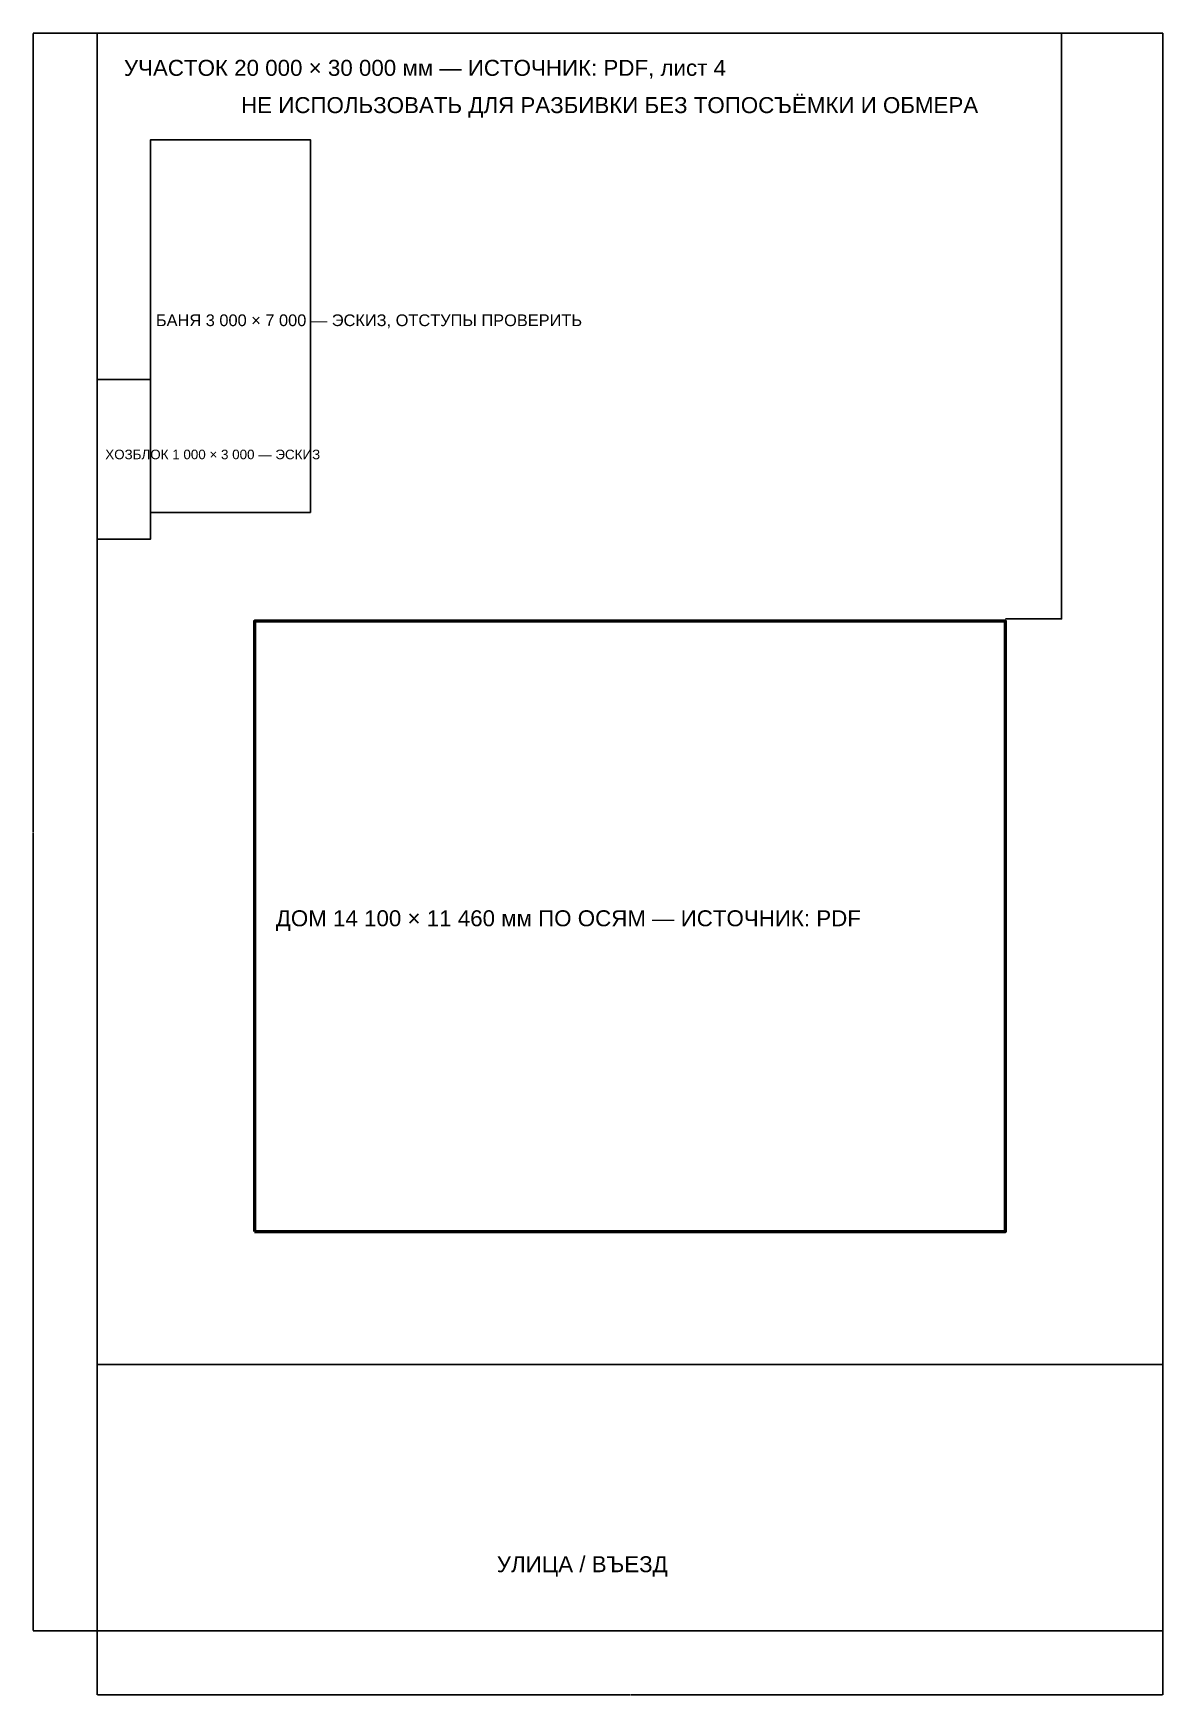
# Model space of a CAD drawing. Header units: millimetres. Extents: x -1202 to 20000, y -1202 to 30000.
import ezdxf

# ---------------------------------------------------------------- set-up
doc = ezdxf.new("R2010")
doc.units = ezdxf.units.MM
for name, color, linetype in [('A-DIMS', 1, 'Continuous'), ('A-NOTES', 30, 'Continuous'), ('A-OBJECT', 8, 'Continuous'), ('A-TEXT', 7, 'Continuous'), ('A-WALL', 7, 'Continuous'), ('GP-PAVING', 9, 'Continuous'), ('GP-PLANTS', 3, 'Continuous')]:
    doc.layers.add(name, color=color, linetype=linetype)
doc.styles.add('ARIAL', font='arial.ttf')
doc.styles.add('OpenSansCondensed-Light', font='OpenSansCondensed-Light.ttf')
doc.dimstyles.new('SPDS-MM', dxfattribs={"dimtxt": 2.5, "dimasz": 2.5, "dimexe": 1.25, "dimexo": 0.625, "dimtad": 1, "dimdec": 0, "dimcen": 2.5, "dimazin": 3, "dimtfac": 1, "dimtmove": 0, "dimatfit": 3, "dimarcsym": 0})

# ---------------------------------------------------------------- blocks, each defined once
blk = doc.blocks.new('_CLOSEDFILLED')
at = {"color": 0, "linetype": 'ByBlock'}
blk.add_solid([(-1, 0), (0, 0), (-1, 0)], dxfattribs=at)
blk = doc.blocks.new('*D2')
at = {"transparency": 16777216}
for p, q in [((0, 0), (0, -1200)), ((20000, 0), (20000, -1200)), ((2.5, -1200), (9993.75, -1200)), ((10006.25, -1200), (19997.5, -1200))]:
    blk.add_line(p, q, dxfattribs=at)
at = {"layer": 'Defpoints', "transparency": 16777216}
for p in [(0, 0), (20000, 0), (0, -1200)]:
    blk.add_point(p, dxfattribs=at)
at = {"layer": 'A-DIMS', "transparency": 16777216, "xscale": 2.5, "yscale": 2.5, "rotation": 180}
blk.add_blockref('_CLOSEDFILLED', (0, -1200), dxfattribs=at)
at = {"layer": 'A-DIMS', "transparency": 16777216, "xscale": 2.5, "yscale": 2.5}
blk.add_blockref('_CLOSEDFILLED', (20000, -1200), dxfattribs=at)
at = {"layer": 'A-DIMS', "transparency": 16777216, "insert": (10000, -1200), "char_height": 2.5, "attachment_point": 5, "style": 'OpenSansCondensed-Light'}
blk.add_mtext('20000', dxfattribs=at)
blk = doc.blocks.new('*D3')
at = {"transparency": 16777216}
for p, q in [((0, 30000), (-1200, 30000)), ((-1200, 15006.25), (-1200, 29997.5)), ((-1200, 2.5), (-1200, 14993.75)), ((0, 0), (-1200, 0))]:
    blk.add_line(p, q, dxfattribs=at)
at = {"layer": 'Defpoints', "transparency": 16777216}
for p in [(0, 30000), (-1200, 0), (0, 0)]:
    blk.add_point(p, dxfattribs=at)
at = {"layer": 'A-DIMS', "transparency": 16777216, "xscale": 2.5, "yscale": 2.5}
for p, rotation in [((-1200, 30000), 90), ((-1200, 0), 270)]:
    blk.add_blockref('_CLOSEDFILLED', p, dxfattribs=dict(at, rotation=rotation))
at = {"layer": 'A-DIMS', "transparency": 16777216, "insert": (-1200, 15000), "char_height": 2.5, "attachment_point": 5, "rotation": 90, "style": 'OpenSansCondensed-Light'}
blk.add_mtext('30000', dxfattribs=at)

msp = doc.modelspace()

# ---------------------------------------------------------------- linework, layer by layer
at = {"layer": 'A-OBJECT'}
for points in [[(1000, 21000), (4000, 21000), (4000, 28000), (1000, 28000)], [(0, 20500), (1000, 20500), (1000, 23500), (0, 23500)]]:
    msp.add_lwpolyline(points, close=True, dxfattribs=at)
at = {"layer": 'A-WALL'}
msp.add_lwpolyline([(0, 0), (20000, 0), (20000, 30000), (0, 30000)], close=True, dxfattribs=at)
at = {"layer": 'A-WALL', "lineweight": 50}
msp.add_lwpolyline([(2950, 7500), (17050, 7500), (17050, 18960), (2950, 18960)], close=True, dxfattribs=at)
at = {"layer": 'GP-PAVING'}
msp.add_lwpolyline([(0, 0), (20000, 0), (20000, 5000), (0, 5000)], close=True, dxfattribs=at)
at = {"layer": 'GP-PLANTS'}
msp.add_lwpolyline([(17050, 0), (20000, 0), (20000, 30000), (18100, 30000), (18100, 19000), (17050, 19000)], dxfattribs=at)

# ---------------------------------------------------------------- texts
at = {"layer": 'A-DIMS', "style": 'ARIAL'}
msp.add_text('НЕ ИСПОЛЬЗОВАТЬ ДЛЯ РАЗБИВКИ БЕЗ ТОПОСЪЁМКИ И ОБМЕРА', height=300, dxfattribs=at).set_placement((2700, 28500))
at = {"layer": 'A-NOTES', "style": 'ARIAL'}
for s, height, p in [('БАНЯ 3 000 × 7 000 — ЭСКИЗ, ОТСТУПЫ ПРОВЕРИТЬ', 220, (1100, 24500)), ('ХОЗБЛОК 1 000 × 3 000 — ЭСКИЗ', 180, (150, 22000))]:
    msp.add_text(s, height=height, dxfattribs=at).set_placement(p)
at = {"layer": 'A-TEXT', "style": 'ARIAL'}
for s, p in [('УЧАСТОК 20 000 × 30 000 мм — ИСТОЧНИК: PDF, лист 4', (500, 29200)), ('ДОМ 14 100 × 11 460 мм ПО ОСЯМ — ИСТОЧНИК: PDF', (3350, 13230)), ('УЛИЦА / ВЪЕЗД', (7500, 1100))]:
    msp.add_text(s, height=300, dxfattribs=at).set_placement(p)

# ---------------------------------------------------------------- dimensions: what is measured, and where the dimension line sits
at = {"layer": 'A-DIMS'}
dim = msp.add_linear_dim(base=(-1200, 0), p1=(0, 0), p2=(0, 30000), angle=90, dimstyle='SPDS-MM', dxfattribs=at)
dim.commit()
dim.dimension.update_dxf_attribs({"geometry": '*D3', "text_midpoint": (-1200, 15000)})
dim = msp.add_linear_dim(base=(0, -1200), p1=(0, 0), p2=(20000, 0), dimstyle='SPDS-MM', dxfattribs=at)
dim.commit()
dim.dimension.update_dxf_attribs({"geometry": '*D2', "text_midpoint": (10000, -1200)})

doc.saveas('drawing.dxf')
